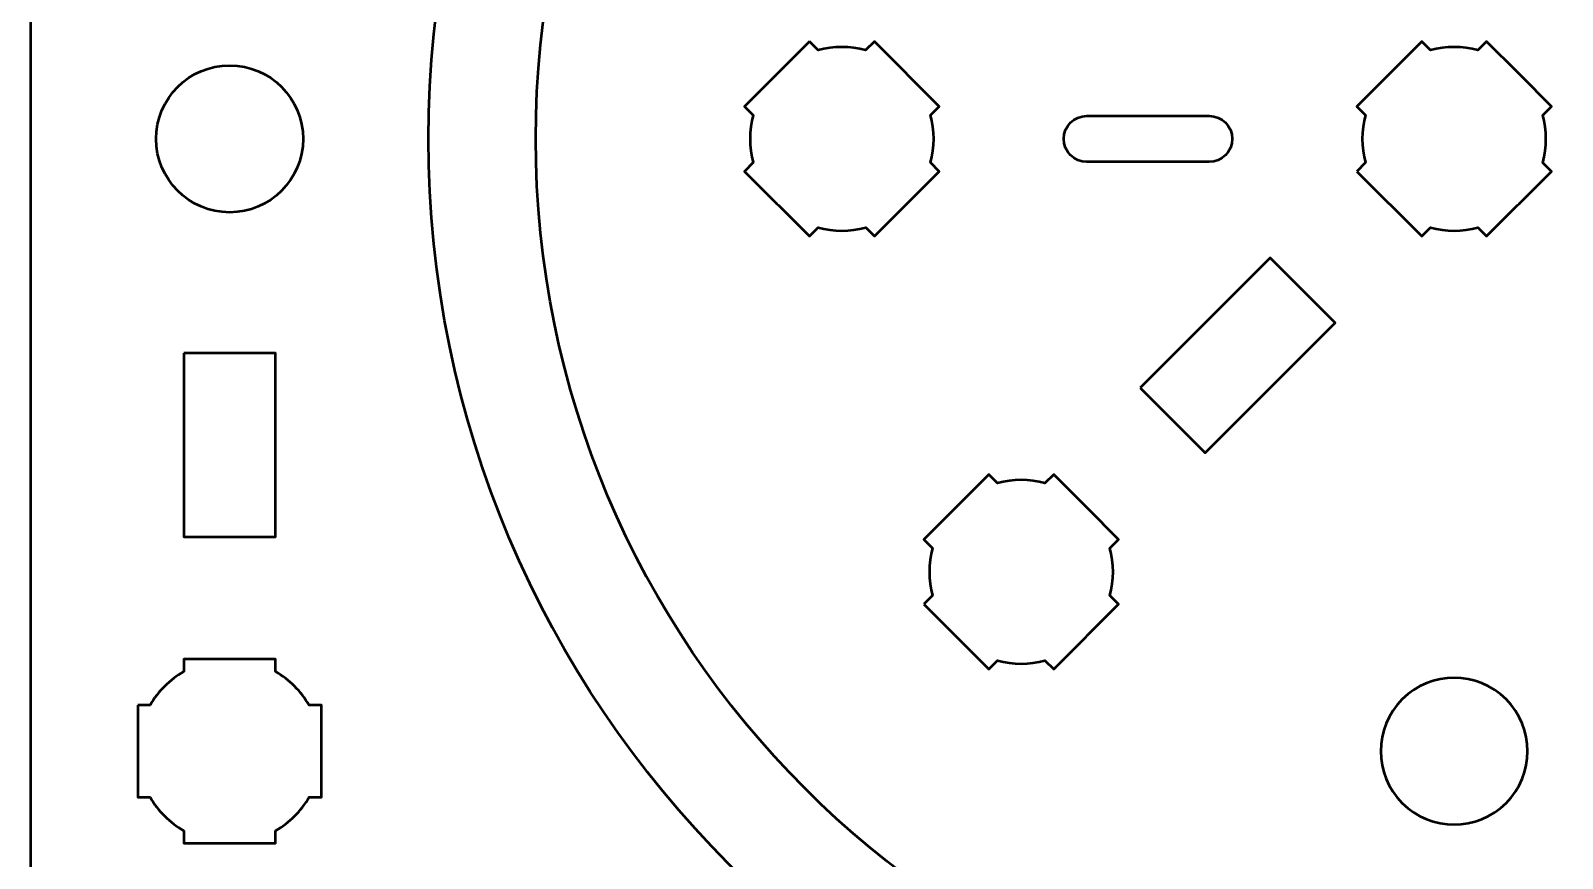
# Model space of a CAD drawing. Header units: centimetres. Extents: x -35.2 to 14.2, y -19.5 to -10.2.
# Drawn here: x -35.15 to -30.15, y -17.2 to -14.5 of the extents above; entities that cross this region are included whole.
import ezdxf

# ---------------------------------------------------------------- set-up
doc = ezdxf.new("R2010")
doc.units = ezdxf.units.CM
doc.header["$MEASUREMENT"] = 0
doc.layers.add('Layer 1', color=7, linetype='Continuous')

msp = doc.modelspace()

# ---------------------------------------------------------------- linework, layer by layer
at = {"layer": 'Layer 1', "lineweight": 53}
for centre, major_axis in [((-30.50001, -14.85001), (0, 3.35)), ((-30.5, -14.85), (0, 3)), ((-34.5, -14.84998), (0, 0.24))]:
    msp.add_ellipse(centre, major_axis=major_axis, ratio=1, dxfattribs=at)
for points, knots in [([(-34.64995, -10.19995), (-34.64995, -10.19995), (-26.35005, -10.19995), (-26.35005, -10.19995), (-26.35005, -10.19995), (-26.07305, -10.19995), (-25.84995, -10.42305), (-25.84995, -10.70005), (-25.84995, -10.70005), (-25.84995, -10.70005), (-25.84995, -18.99995), (-25.84995, -18.99995), (-25.84995, -18.99995), (-25.84995, -19.27695), (-26.07305, -19.50005), (-26.35005, -19.50005), (-26.35005, -19.50005), (-26.35005, -19.50005), (-34.64995, -19.50005), (-34.64995, -19.50005), (-34.64995, -19.50005), (-34.92695, -19.50005), (-35.15005, -19.27695), (-35.15005, -18.99995), (-35.15005, -18.99995), (-35.15005, -18.99995), (-35.15005, -10.70005), (-35.15005, -10.70005), (-35.15005, -10.70005), (-35.15005, -10.42305), (-34.92695, -10.19995), (-34.64995, -10.19995)], [0, 0, 0, 0, 0.125, 0.125, 0.125, 0.125, 0.25, 0.25, 0.25, 0.25, 0.375, 0.375, 0.375, 0.375, 0.5, 0.5, 0.5, 0.5, 0.625, 0.625, 0.625, 0.625, 0.75, 0.75, 0.75, 0.75, 0.875, 0.875, 0.875, 0.875, 1, 1, 1, 1]), ([(-32.60606, -14.53179), (-32.60606, -14.53179), (-32.57763, -14.56021), (-32.57763, -14.56021), (-32.57763, -14.56021), (-32.52683, -14.54664), (-32.47317, -14.54666), (-32.42237, -14.56023), (-32.42237, -14.56023), (-32.42237, -14.56023), (-32.39393, -14.53179), (-32.39393, -14.53179), (-32.39393, -14.53179), (-32.39393, -14.53179), (-32.1818, -14.74392), (-32.1818, -14.74392), (-32.1818, -14.74392), (-32.1818, -14.74392), (-32.21021, -14.77234), (-32.21021, -14.77234), (-32.21021, -14.77234), (-32.19664, -14.82315), (-32.19661, -14.87685), (-32.21016, -14.92768), (-32.21016, -14.92768), (-32.21016, -14.92768), (-32.1818, -14.95605), (-32.1818, -14.95605), (-32.1818, -14.95605), (-32.1818, -14.95605), (-32.28462, -15.05888), (-32.28462, -15.05888), (-32.28462, -15.05888), (-32.28462, -15.05888), (-32.28787, -15.06221), (-32.28787, -15.06221), (-32.28787, -15.06221), (-32.28787, -15.06221), (-32.29119, -15.06545), (-32.29119, -15.06545), (-32.29119, -15.06545), (-32.29119, -15.06545), (-32.39393, -15.16818), (-32.39393, -15.16818), (-32.39393, -15.16818), (-32.39393, -15.16818), (-32.42226, -15.13985), (-32.42226, -15.13985), (-32.42226, -15.13985), (-32.47312, -15.15344), (-32.52686, -15.15345), (-32.57773, -15.13986), (-32.57773, -15.13986), (-32.57773, -15.13986), (-32.60606, -15.16818), (-32.60606, -15.16818), (-32.60606, -15.16818), (-32.60606, -15.16818), (-32.70737, -15.06687), (-32.70737, -15.06687), (-32.70737, -15.06687), (-32.70737, -15.06687), (-32.71215, -15.06221), (-32.71215, -15.06221), (-32.71215, -15.06221), (-32.71215, -15.06221), (-32.71681, -15.05743), (-32.71681, -15.05743), (-32.71681, -15.05743), (-32.71681, -15.05743), (-32.81819, -14.95605), (-32.81819, -14.95605), (-32.81819, -14.95605), (-32.81819, -14.95605), (-32.78984, -14.9277), (-32.78984, -14.9277), (-32.78984, -14.9277), (-32.8034, -14.87685), (-32.80339, -14.82314), (-32.7898, -14.77231), (-32.7898, -14.77231), (-32.7898, -14.77231), (-32.81819, -14.74392), (-32.81819, -14.74392), (-32.81819, -14.74392), (-32.81819, -14.74392), (-32.60606, -14.53179), (-32.60606, -14.53179)], [0, 0, 0, 0, 0.0454545, 0.0454545, 0.0454545, 0.0454545, 0.0909091, 0.0909091, 0.0909091, 0.0909091, 0.1363636, 0.1363636, 0.1363636, 0.1363636, 0.1818182, 0.1818182, 0.1818182, 0.1818182, 0.2272727, 0.2272727, 0.2272727, 0.2272727, 0.2727273, 0.2727273, 0.2727273, 0.2727273, 0.3181818, 0.3181818, 0.3181818, 0.3181818, 0.3636364, 0.3636364, 0.3636364, 0.3636364, 0.4090909, 0.4090909, 0.4090909, 0.4090909, 0.4545455, 0.4545455, 0.4545455, 0.4545455, 0.5, 0.5, 0.5, 0.5, 0.5454545, 0.5454545, 0.5454545, 0.5454545, 0.5909091, 0.5909091, 0.5909091, 0.5909091, 0.6363636, 0.6363636, 0.6363636, 0.6363636, 0.6818182, 0.6818182, 0.6818182, 0.6818182, 0.7272727, 0.7272727, 0.7272727, 0.7272727, 0.7727273, 0.7727273, 0.7727273, 0.7727273, 0.8181818, 0.8181818, 0.8181818, 0.8181818, 0.8636364, 0.8636364, 0.8636364, 0.8636364, 0.9090909, 0.9090909, 0.9090909, 0.9090909, 0.9545455, 0.9545455, 0.9545455, 0.9545455, 1, 1, 1, 1]), ([(-30.8182, -14.95606), (-30.8182, -14.95606), (-30.78978, -14.92763), (-30.78978, -14.92763), (-30.78978, -14.92763), (-30.80335, -14.87683), (-30.80333, -14.82317), (-30.78976, -14.77237), (-30.78976, -14.77237), (-30.78976, -14.77237), (-30.8182, -14.74393), (-30.8182, -14.74393), (-30.8182, -14.74393), (-30.8182, -14.74393), (-30.60607, -14.5318), (-30.60607, -14.5318), (-30.60607, -14.5318), (-30.60607, -14.5318), (-30.57765, -14.56021), (-30.57765, -14.56021), (-30.57765, -14.56021), (-30.52684, -14.54664), (-30.47314, -14.54661), (-30.42231, -14.56016), (-30.42231, -14.56016), (-30.42231, -14.56016), (-30.39394, -14.5318), (-30.39394, -14.5318), (-30.39394, -14.5318), (-30.39394, -14.5318), (-30.29111, -14.63462), (-30.29111, -14.63462), (-30.29111, -14.63462), (-30.29111, -14.63462), (-30.28778, -14.63787), (-30.28778, -14.63787), (-30.28778, -14.63787), (-30.28778, -14.63787), (-30.28454, -14.64119), (-30.28454, -14.64119), (-30.28454, -14.64119), (-30.28454, -14.64119), (-30.18181, -14.74393), (-30.18181, -14.74393), (-30.18181, -14.74393), (-30.18181, -14.74393), (-30.21014, -14.77226), (-30.21014, -14.77226), (-30.21014, -14.77226), (-30.19655, -14.82312), (-30.19654, -14.87686), (-30.21013, -14.92773), (-30.21013, -14.92773), (-30.21013, -14.92773), (-30.18181, -14.95606), (-30.18181, -14.95606), (-30.18181, -14.95606), (-30.18181, -14.95606), (-30.28312, -15.05737), (-30.28312, -15.05737), (-30.28312, -15.05737), (-30.28312, -15.05737), (-30.28778, -15.06215), (-30.28778, -15.06215), (-30.28778, -15.06215), (-30.28778, -15.06215), (-30.29256, -15.06681), (-30.29256, -15.06681), (-30.29256, -15.06681), (-30.29256, -15.06681), (-30.39394, -15.16819), (-30.39394, -15.16819), (-30.39394, -15.16819), (-30.39394, -15.16819), (-30.42229, -15.13984), (-30.42229, -15.13984), (-30.42229, -15.13984), (-30.47314, -15.1534), (-30.52685, -15.15339), (-30.57768, -15.1398), (-30.57768, -15.1398), (-30.57768, -15.1398), (-30.60607, -15.16819), (-30.60607, -15.16819), (-30.60607, -15.16819), (-30.60607, -15.16819), (-30.8182, -14.95606), (-30.8182, -14.95606)], [0, 0, 0, 0, 0.0454545, 0.0454545, 0.0454545, 0.0454545, 0.0909091, 0.0909091, 0.0909091, 0.0909091, 0.1363636, 0.1363636, 0.1363636, 0.1363636, 0.1818182, 0.1818182, 0.1818182, 0.1818182, 0.2272727, 0.2272727, 0.2272727, 0.2272727, 0.2727273, 0.2727273, 0.2727273, 0.2727273, 0.3181818, 0.3181818, 0.3181818, 0.3181818, 0.3636364, 0.3636364, 0.3636364, 0.3636364, 0.4090909, 0.4090909, 0.4090909, 0.4090909, 0.4545455, 0.4545455, 0.4545455, 0.4545455, 0.5, 0.5, 0.5, 0.5, 0.5454545, 0.5454545, 0.5454545, 0.5454545, 0.5909091, 0.5909091, 0.5909091, 0.5909091, 0.6363636, 0.6363636, 0.6363636, 0.6363636, 0.6818182, 0.6818182, 0.6818182, 0.6818182, 0.7272727, 0.7272727, 0.7272727, 0.7272727, 0.7727273, 0.7727273, 0.7727273, 0.7727273, 0.8181818, 0.8181818, 0.8181818, 0.8181818, 0.8636364, 0.8636364, 0.8636364, 0.8636364, 0.9090909, 0.9090909, 0.9090909, 0.9090909, 0.9545455, 0.9545455, 0.9545455, 0.9545455, 1, 1, 1, 1]), ([(-31.69999, -14.775), (-31.7414, -14.775), (-31.77499, -14.80859), (-31.77499, -14.85), (-31.77499, -14.85), (-31.77499, -14.89141), (-31.7414, -14.925), (-31.69999, -14.925), (-31.69999, -14.925), (-31.69999, -14.925), (-31.29999, -14.925), (-31.29999, -14.925), (-31.29999, -14.925), (-31.25858, -14.925), (-31.22499, -14.89141), (-31.22499, -14.85), (-31.22499, -14.85), (-31.22499, -14.80859), (-31.25858, -14.775), (-31.29999, -14.775), (-31.29999, -14.775), (-31.29999, -14.775), (-31.69999, -14.775), (-31.69999, -14.775)], [0, 0, 0, 0, 0.1666667, 0.1666667, 0.1666667, 0.1666667, 0.3333333, 0.3333333, 0.3333333, 0.3333333, 0.5, 0.5, 0.5, 0.5, 0.6666667, 0.6666667, 0.6666667, 0.6666667, 0.8333333, 0.8333333, 0.8333333, 0.8333333, 1, 1, 1, 1]), ([(-31.52535, -15.66322), (-31.52535, -15.66322), (-31.10108, -15.23895), (-31.10108, -15.23895), (-31.10108, -15.23895), (-31.10108, -15.23895), (-30.88895, -15.45109), (-30.88895, -15.45109), (-30.88895, -15.45109), (-30.88895, -15.45109), (-31.31322, -15.87536), (-31.31322, -15.87536), (-31.31322, -15.87536), (-31.31322, -15.87536), (-31.52535, -15.66322), (-31.52535, -15.66322)], [0, 0, 0, 0, 0.25, 0.25, 0.25, 0.25, 0.5, 0.5, 0.5, 0.5, 0.75, 0.75, 0.75, 0.75, 1, 1, 1, 1]), ([(-34.64995, -15.55003), (-34.64995, -15.55003), (-34.34995, -15.55003), (-34.34995, -15.55003), (-34.34995, -15.55003), (-34.34995, -15.55003), (-34.34995, -16.15003), (-34.34995, -16.15003), (-34.34995, -16.15003), (-34.34995, -16.15003), (-34.64995, -16.15003), (-34.64995, -16.15003), (-34.64995, -16.15003), (-34.64995, -16.15003), (-34.64995, -15.55003), (-34.64995, -15.55003)], [0, 0, 0, 0, 0.25, 0.25, 0.25, 0.25, 0.5, 0.5, 0.5, 0.5, 0.75, 0.75, 0.75, 0.75, 1, 1, 1, 1]), ([(-32.23242, -16.37027), (-32.23242, -16.37027), (-32.204, -16.34184), (-32.204, -16.34184), (-32.204, -16.34184), (-32.21757, -16.29104), (-32.21755, -16.23738), (-32.20398, -16.18658), (-32.20398, -16.18658), (-32.20398, -16.18658), (-32.23242, -16.15814), (-32.23242, -16.15814), (-32.23242, -16.15814), (-32.23242, -16.15814), (-32.02029, -15.94601), (-32.02029, -15.94601), (-32.02029, -15.94601), (-32.02029, -15.94601), (-31.99187, -15.97442), (-31.99187, -15.97442), (-31.99187, -15.97442), (-31.94106, -15.96085), (-31.88736, -15.96082), (-31.83653, -15.97437), (-31.83653, -15.97437), (-31.83653, -15.97437), (-31.80816, -15.94601), (-31.80816, -15.94601), (-31.80816, -15.94601), (-31.80816, -15.94601), (-31.70533, -16.04883), (-31.70533, -16.04883), (-31.70533, -16.04883), (-31.70533, -16.04883), (-31.702, -16.05208), (-31.702, -16.05208), (-31.702, -16.05208), (-31.702, -16.05208), (-31.69876, -16.0554), (-31.69876, -16.0554), (-31.69876, -16.0554), (-31.69876, -16.0554), (-31.59603, -16.15814), (-31.59603, -16.15814), (-31.59603, -16.15814), (-31.59603, -16.15814), (-31.62436, -16.18647), (-31.62436, -16.18647), (-31.62436, -16.18647), (-31.61077, -16.23733), (-31.61076, -16.29107), (-31.62435, -16.34194), (-31.62435, -16.34194), (-31.62435, -16.34194), (-31.59603, -16.37027), (-31.59603, -16.37027), (-31.59603, -16.37027), (-31.59603, -16.37027), (-31.69734, -16.47158), (-31.69734, -16.47158), (-31.69734, -16.47158), (-31.69734, -16.47158), (-31.702, -16.47636), (-31.702, -16.47636), (-31.702, -16.47636), (-31.702, -16.47636), (-31.70678, -16.48102), (-31.70678, -16.48102), (-31.70678, -16.48102), (-31.70678, -16.48102), (-31.80816, -16.5824), (-31.80816, -16.5824), (-31.80816, -16.5824), (-31.80816, -16.5824), (-31.83651, -16.55405), (-31.83651, -16.55405), (-31.83651, -16.55405), (-31.88736, -16.56761), (-31.94107, -16.5676), (-31.9919, -16.55401), (-31.9919, -16.55401), (-31.9919, -16.55401), (-32.02029, -16.5824), (-32.02029, -16.5824), (-32.02029, -16.5824), (-32.02029, -16.5824), (-32.23242, -16.37027), (-32.23242, -16.37027)], [0, 0, 0, 0, 0.0454545, 0.0454545, 0.0454545, 0.0454545, 0.0909091, 0.0909091, 0.0909091, 0.0909091, 0.1363636, 0.1363636, 0.1363636, 0.1363636, 0.1818182, 0.1818182, 0.1818182, 0.1818182, 0.2272727, 0.2272727, 0.2272727, 0.2272727, 0.2727273, 0.2727273, 0.2727273, 0.2727273, 0.3181818, 0.3181818, 0.3181818, 0.3181818, 0.3636364, 0.3636364, 0.3636364, 0.3636364, 0.4090909, 0.4090909, 0.4090909, 0.4090909, 0.4545455, 0.4545455, 0.4545455, 0.4545455, 0.5, 0.5, 0.5, 0.5, 0.5454545, 0.5454545, 0.5454545, 0.5454545, 0.5909091, 0.5909091, 0.5909091, 0.5909091, 0.6363636, 0.6363636, 0.6363636, 0.6363636, 0.6818182, 0.6818182, 0.6818182, 0.6818182, 0.7272727, 0.7272727, 0.7272727, 0.7272727, 0.7727273, 0.7727273, 0.7727273, 0.7727273, 0.8181818, 0.8181818, 0.8181818, 0.8181818, 0.8636364, 0.8636364, 0.8636364, 0.8636364, 0.9090909, 0.9090909, 0.9090909, 0.9090909, 0.9545455, 0.9545455, 0.9545455, 0.9545455, 1, 1, 1, 1]), ([(-34.80001, -16.69997), (-34.80001, -16.69997), (-34.75981, -16.69997), (-34.75981, -16.69997), (-34.75981, -16.69997), (-34.73348, -16.65445), (-34.69552, -16.61652), (-34.65001, -16.59019), (-34.65001, -16.59019), (-34.65001, -16.59019), (-34.65001, -16.54997), (-34.65001, -16.54997), (-34.65001, -16.54997), (-34.65001, -16.54997), (-34.35001, -16.54997), (-34.35001, -16.54997), (-34.35001, -16.54997), (-34.35001, -16.54997), (-34.35001, -16.59016), (-34.35001, -16.59016), (-34.35001, -16.59016), (-34.30448, -16.61649), (-34.26649, -16.65444), (-34.24013, -16.69997), (-34.24013, -16.69997), (-34.24013, -16.69997), (-34.20001, -16.69997), (-34.20001, -16.69997), (-34.20001, -16.69997), (-34.20001, -16.69997), (-34.20001, -16.84539), (-34.20001, -16.84539), (-34.20001, -16.84539), (-34.20001, -16.84539), (-34.19995, -16.85004), (-34.19995, -16.85004), (-34.19995, -16.85004), (-34.19995, -16.85004), (-34.20001, -16.85468), (-34.20001, -16.85468), (-34.20001, -16.85468), (-34.20001, -16.85468), (-34.20001, -16.99997), (-34.20001, -16.99997), (-34.20001, -16.99997), (-34.20001, -16.99997), (-34.24008, -16.99997), (-34.24008, -16.99997), (-34.24008, -16.99997), (-34.26643, -17.04554), (-34.30443, -17.08355), (-34.35001, -17.10991), (-34.35001, -17.10991), (-34.35001, -17.10991), (-34.35001, -17.14997), (-34.35001, -17.14997), (-34.35001, -17.14997), (-34.35001, -17.14997), (-34.49329, -17.14997), (-34.49329, -17.14997), (-34.49329, -17.14997), (-34.49329, -17.14997), (-34.49996, -17.15005), (-34.49996, -17.15005), (-34.49996, -17.15005), (-34.49996, -17.15005), (-34.50664, -17.14997), (-34.50664, -17.14997), (-34.50664, -17.14997), (-34.50664, -17.14997), (-34.65001, -17.14997), (-34.65001, -17.14997), (-34.65001, -17.14997), (-34.65001, -17.14997), (-34.65001, -17.10987), (-34.65001, -17.10987), (-34.65001, -17.10987), (-34.69555, -17.08351), (-34.73353, -17.04552), (-34.75986, -16.99997), (-34.75986, -16.99997), (-34.75986, -16.99997), (-34.80001, -16.99997), (-34.80001, -16.99997), (-34.80001, -16.99997), (-34.80001, -16.99997), (-34.80001, -16.69997), (-34.80001, -16.69997)], [0, 0, 0, 0, 0.0454545, 0.0454545, 0.0454545, 0.0454545, 0.0909091, 0.0909091, 0.0909091, 0.0909091, 0.1363636, 0.1363636, 0.1363636, 0.1363636, 0.1818182, 0.1818182, 0.1818182, 0.1818182, 0.2272727, 0.2272727, 0.2272727, 0.2272727, 0.2727273, 0.2727273, 0.2727273, 0.2727273, 0.3181818, 0.3181818, 0.3181818, 0.3181818, 0.3636364, 0.3636364, 0.3636364, 0.3636364, 0.4090909, 0.4090909, 0.4090909, 0.4090909, 0.4545455, 0.4545455, 0.4545455, 0.4545455, 0.5, 0.5, 0.5, 0.5, 0.5454545, 0.5454545, 0.5454545, 0.5454545, 0.5909091, 0.5909091, 0.5909091, 0.5909091, 0.6363636, 0.6363636, 0.6363636, 0.6363636, 0.6818182, 0.6818182, 0.6818182, 0.6818182, 0.7272727, 0.7272727, 0.7272727, 0.7272727, 0.7727273, 0.7727273, 0.7727273, 0.7727273, 0.8181818, 0.8181818, 0.8181818, 0.8181818, 0.8636364, 0.8636364, 0.8636364, 0.8636364, 0.9090909, 0.9090909, 0.9090909, 0.9090909, 0.9545455, 0.9545455, 0.9545455, 0.9545455, 1, 1, 1, 1]), ([(-30.66971, -16.68028), (-30.57599, -16.58656), (-30.42399, -16.58656), (-30.33027, -16.68028), (-30.33027, -16.68028), (-30.23655, -16.774), (-30.23655, -16.926), (-30.33027, -17.01972), (-30.33027, -17.01972), (-30.42399, -17.11344), (-30.57599, -17.11344), (-30.66971, -17.01972), (-30.66971, -17.01972), (-30.76343, -16.926), (-30.76343, -16.774), (-30.66971, -16.68028)], [0, 0, 0, 0, 0.25, 0.25, 0.25, 0.25, 0.5, 0.5, 0.5, 0.5, 0.75, 0.75, 0.75, 0.75, 1, 1, 1, 1])]:
    msp.add_open_spline(points, degree=3, knots=knots, dxfattribs=at)

doc.saveas('drawing.dxf')
